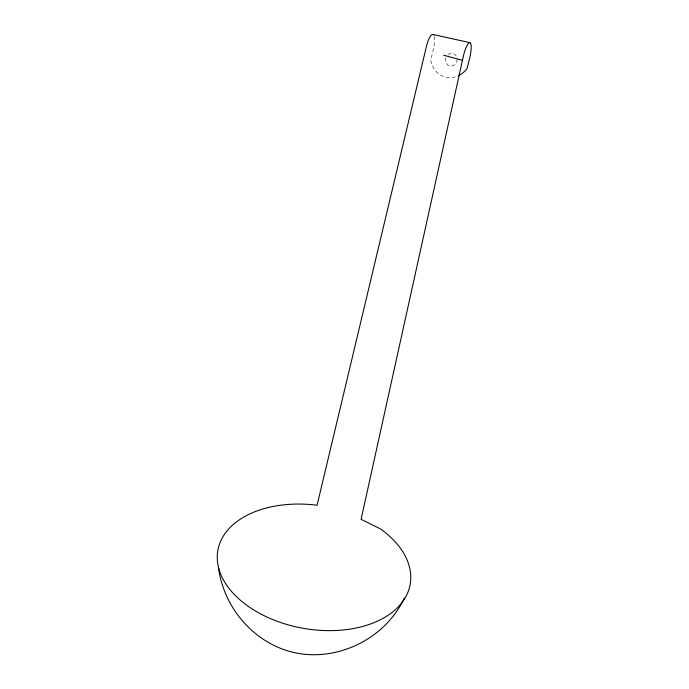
<?xml version="1.0" encoding="UTF-8"?>
<svg xmlns="http://www.w3.org/2000/svg" width="689" height="689" viewBox="0 0 689 689"><rect width="100%" height="100%" fill="white"/><g stroke="black" fill="none" stroke-linecap="round" stroke-linejoin="round"><path stroke-width="0.52" stroke-dasharray="3.44 2.58" d="M434.277 36.646A14.236 3.729 -77.5 0 1 433.502 48.91L430.806 60.141A21.798 20.231 -70 0 0 457.479 76.109M448.022 54.379A6.39 5.934 -70.2 0 1 456.91 57.506M457.16 59.125A6.39 5.934 -70.2 0 1 449.805 65.834A6.39 5.934 -70.2 0 1 445.904 56.877"/><path stroke-width="1.03" d="M432.847 34.45L469.855 42.64A14.383 3.299 -76.9 0 0 463.327 56.317L361.096 519.317L380.406 528.842A97.674 61.907 10 0 1 363.137 626.31A97.674 61.907 10 0 1 220.239 572.998A97.674 61.907 10 0 1 317.086 505.218L426.078 47.929A14.236 3.729 -77.5 0 1 433.7 35.096M404.271 597.992C384.763 640.546 332.494 664.661 287.546 650.812C250.693 639.513 223.098 605.157 218.43 567.176M443.682 55.232L462.414 60.305M469.812 42.632A14.383 3.299 -76.9 0 1 469.915 57.101L467.099 68.418A21.798 20.231 -70 0 1 458.409 75.704"/></g></svg>
